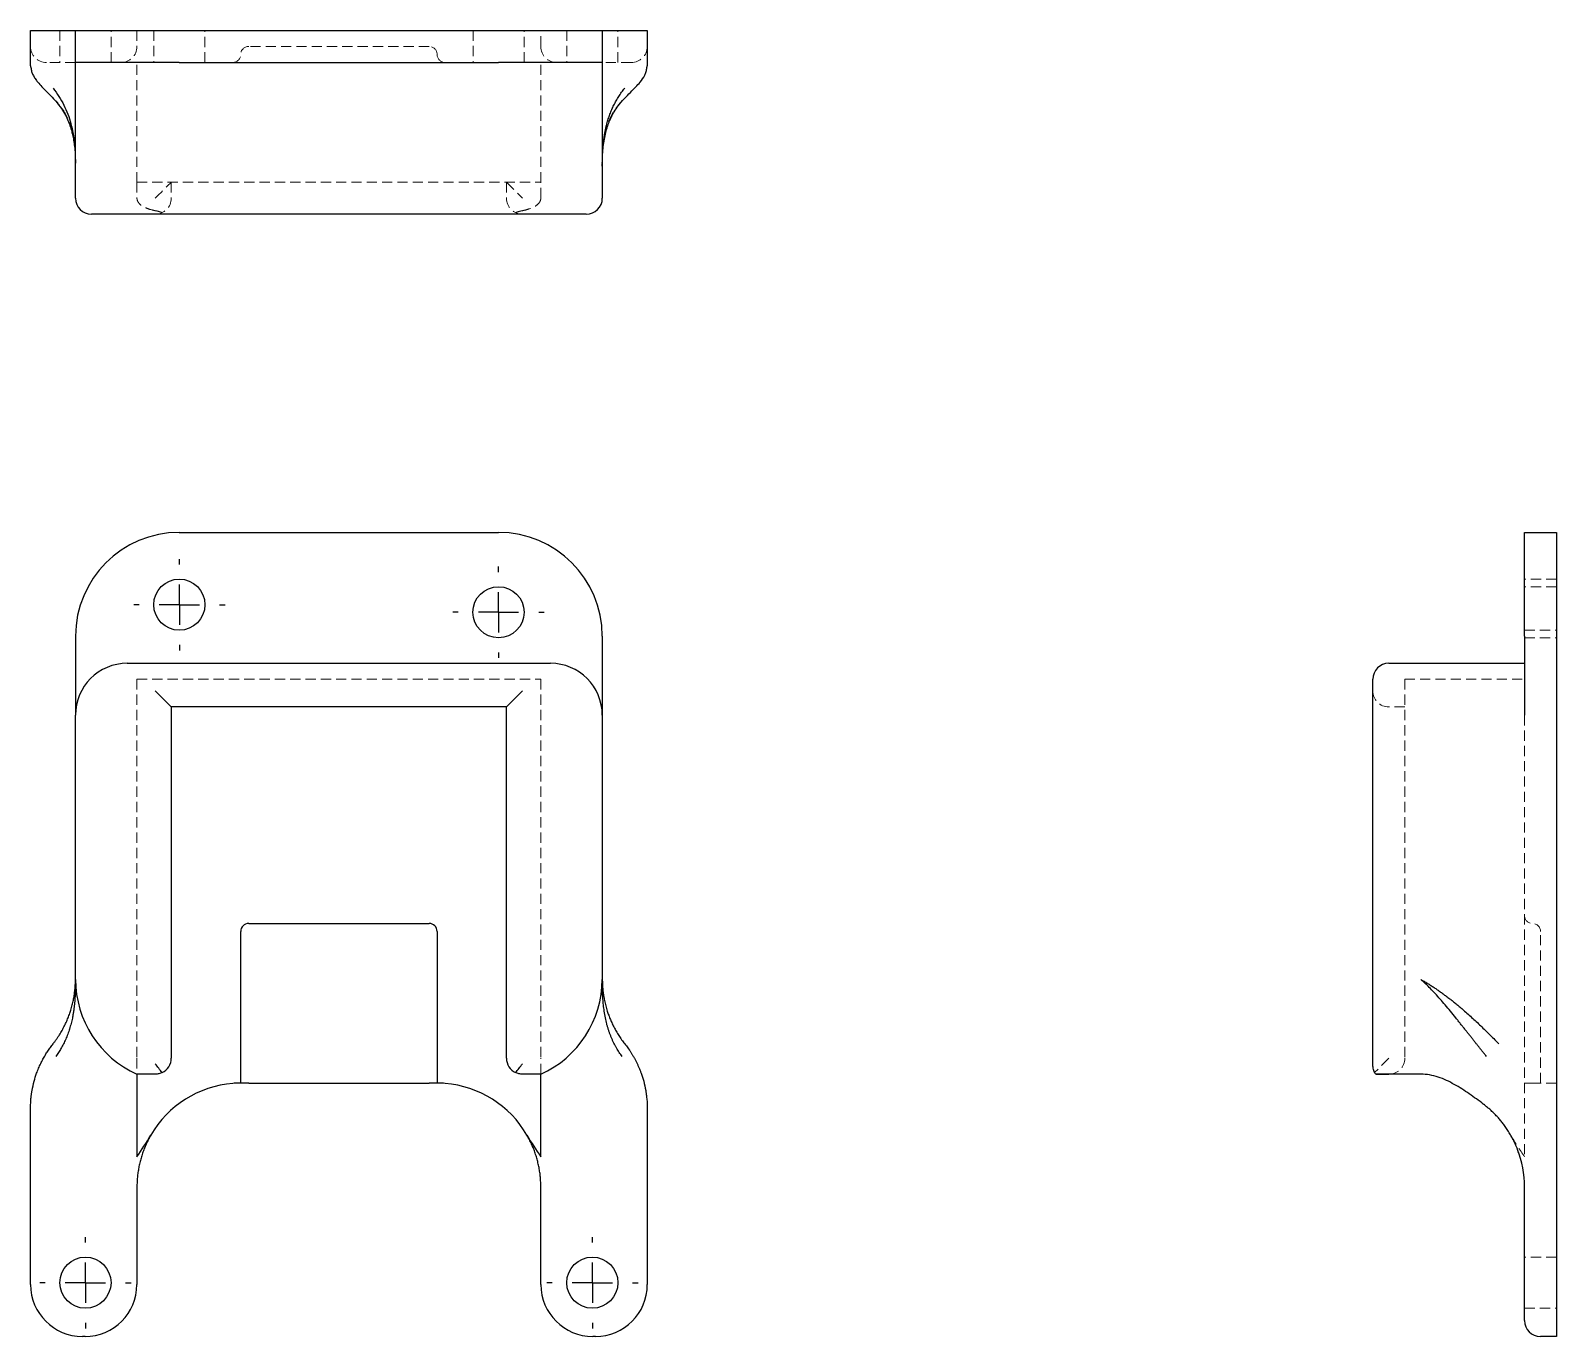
# Model space of a CAD drawing. Header units: millimetres. Extents: x 45 to 234, y 7 to 169.
import ezdxf

# ---------------------------------------------------------------- set-up
doc = ezdxf.new("R2010")
doc.units = ezdxf.units.MM
doc.linetypes.add('HIDDEN', pattern=[1.905, 1.27, -0.635])
doc.layers.add('10', color=7, linetype='Continuous')

# ---------------------------------------------------------------- blocks, each defined once
blk = doc.blocks.new('SW_CENTERMARKSYMBOL_0')
at = {"layer": '10', "color": 0}
for p, q in [((0, 5), (0, 5.68)), ((0, 0), (0, 2.5)), ((-5, 0), (-5.68, 0)), ((0, 0), (-2.5, 0)), ((0, 0), (0, -2.5)), ((0, 0), (2.5, 0)), ((5, 0), (5.68, 0)), ((0, -5), (0, -5.68))]:
    blk.add_line(p, q, dxfattribs=at)
blk = doc.blocks.new('SW_CENTERMARKSYMBOL_1')
at = {"layer": '10', "color": 0}
for p, q in [((0, 5), (0, 5.68)), ((0, 0), (0, 2.5)), ((-5, 0), (-5.68, 0)), ((0, 0), (-2.5, 0)), ((0, 0), (0, -2.5)), ((0, 0), (2.5, 0)), ((5, 0), (5.68, 0)), ((0, -5), (0, -5.68))]:
    blk.add_line(p, q, dxfattribs=at)
blk = doc.blocks.new('SW_CENTERMARKSYMBOL_2')
at = {"layer": '10', "color": 0}
for p, q in [((0, 5), (0, 5.68)), ((0, 0), (0, 2.5)), ((-5, 0), (-5.68, 0)), ((0, 0), (-2.5, 0)), ((0, 0), (0, -2.5)), ((0, 0), (2.5, 0)), ((5, 0), (5.68, 0)), ((0, -5), (0, -5.68))]:
    blk.add_line(p, q, dxfattribs=at)
blk = doc.blocks.new('SW_CENTERMARKSYMBOL_3')
at = {"layer": '10', "color": 0}
for p, q in [((0, 5), (0, 5.68)), ((0, 0), (0, 2.5)), ((-5, 0), (-5.68, 0)), ((0, 0), (-2.5, 0)), ((0, 0), (0, -2.5)), ((0, 0), (2.5, 0)), ((5, 0), (5.68, 0)), ((0, -5), (0, -5.68))]:
    blk.add_line(p, q, dxfattribs=at)

msp = doc.modelspace()

# ---------------------------------------------------------------- linework, layer by layer
at = {"color": 7, "linetype": 'Continuous', "lineweight": 25}
for p, q in [((44.65, 165.04), (44.65, 169.42)), ((44.65, 169.42), (47.45, 169.42)), ((47.45, 169.42), (50.24, 169.42)), ((50.24, 165.45), (50.24, 169.42)), ((50.24, 169.42), (63.15, 169.42)), ((63.15, 169.42), (102.85, 169.42)), ((102.85, 169.42), (115.76, 169.42)), ((115.76, 169.42), (115.76, 165.45)), ((115.76, 169.42), (118.55, 169.42)), ((118.55, 169.42), (121.35, 169.42)), ((121.35, 169.42), (121.35, 165.04)), ((63.15, 165.45), (50.24, 165.45)), ((50.24, 148.57), (50.24, 165.45)), ((63.15, 165.45), (102.85, 165.45)), ((115.76, 165.45), (102.85, 165.45)), ((115.76, 165.45), (115.76, 148.57)), ((50.24, 152.84), (50.23, 152.97)), ((50.24, 153.04), (50.24, 152.9)), ((56.69, 146.58), (52.23, 146.58)), ((109.31, 146.58), (56.69, 146.58)), ((113.77, 146.58), (109.31, 146.58)), ((63.15, 107), (102.85, 107)), ((230.45, 107), (234.42, 107)), ((230.45, 94.1), (230.45, 107)), ((234.42, 107), (234.42, 94.1)), ((50.24, 94.1), (50.24, 84.27)), ((115.76, 94.1), (115.76, 84.27)), ((230.45, 94.1), (230.45, 84.27)), ((234.42, 94.1), (234.42, 51.41)), ((56.69, 90.72), (109.31, 90.72)), ((213.57, 90.72), (230.45, 90.72)), ((211.58, 84.27), (211.58, 88.73)), ((62.15, 85.29), (60.17, 87.28)), ((103.85, 85.29), (105.83, 87.28)), ((50.24, 51.41), (50.24, 84.27)), ((62.15, 85.29), (62.15, 41.61)), ((103.85, 85.29), (62.15, 85.29)), ((103.85, 41.61), (103.85, 85.29)), ((115.76, 84.27), (115.76, 51.41)), ((211.58, 51.41), (211.58, 84.27)), ((70.79, 38.51), (70.79, 57.37)), ((71.78, 58.36), (94.22, 58.36)), ((95.22, 57.37), (95.22, 38.51)), ((211.58, 40.9), (211.58, 51.41)), ((234.42, 51.41), (234.42, 43.39)), ((234.42, 43.39), (234.42, 35.37)), ((71.78, 38.51), (70.79, 38.51)), ((71.78, 38.51), (94.22, 38.51)), ((95.21, 38.51), (94.22, 38.51)), ((212.01, 39.63), (213.57, 39.63)), ((217.54, 39.63), (213.57, 39.63)), ((57.89, 35.88), (57.89, 32.04)), ((108.11, 32.04), (108.11, 35.88)), ((234.42, 35.37), (234.42, 13.45)), ((44.65, 25.6), (44.65, 30.97)), ((121.35, 30.97), (121.35, 25.6)), ((229.7, 29.85), (229.51, 30.4)), ((44.65, 13.45), (44.65, 25.6)), ((57.89, 25.6), (57.89, 13.45)), ((108.11, 13.45), (108.11, 25.6)), ((121.35, 25.6), (121.35, 13.45)), ((230.45, 13.45), (230.45, 25.6)), ((230.45, 8.99), (230.45, 13.45)), ((234.42, 13.45), (234.42, 7)), ((51.43, 7), (51.1, 7)), ((114.9, 7), (114.57, 7)), ((234.42, 7), (232.43, 7))]:
    msp.add_line(p, q, dxfattribs=at)
at = {"color": 7, "linetype": 'HIDDEN', "lineweight": 18}
for p, q in [((48.31, 169.42), (48.31, 165.45)), ((54.66, 165.45), (54.66, 169.42)), ((57.89, 169.42), (57.89, 167.43)), ((59.98, 169.42), (59.98, 165.45)), ((66.33, 165.45), (66.33, 169.42)), ((99.68, 169.42), (99.68, 165.45)), ((106.03, 165.45), (106.03, 169.42)), ((108.11, 167.43), (108.11, 169.42)), ((111.34, 169.42), (111.34, 165.45)), ((117.69, 165.45), (117.69, 169.42)), ((94.22, 167.43), (71.78, 167.43)), ((50.24, 165.45), (46.64, 165.45)), ((57.89, 150.55), (57.89, 165.45)), ((108.11, 150.55), (108.11, 165.45)), ((119.36, 165.45), (115.76, 165.45)), ((57.89, 150.55), (108.11, 150.55)), ((57.89, 150.55), (57.89, 148.57)), ((62.15, 150.55), (62.15, 148.57)), ((103.85, 150.55), (103.85, 148.57)), ((108.11, 148.57), (108.11, 150.55)), ((234.42, 101.19), (230.45, 101.19)), ((234.42, 100.25), (230.45, 100.25)), ((230.45, 94.83), (234.42, 94.83)), ((230.45, 93.9), (234.42, 93.9)), ((57.89, 88.73), (108.11, 88.73)), ((57.89, 88.73), (57.89, 41.61)), ((108.11, 88.73), (108.11, 41.61)), ((215.55, 88.73), (230.45, 88.73)), ((215.55, 88.73), (215.55, 41.61)), ((215.55, 85.29), (213.57, 85.29)), ((230.45, 84.27), (230.45, 29.33)), ((232.43, 38.51), (232.43, 57.37)), ((57.89, 41.61), (57.89, 39.63)), ((108.11, 39.63), (108.11, 41.61)), ((213.57, 41.61), (211.78, 39.82)), ((215.55, 41.61), (215.55, 41.61)), ((215.55, 41.61), (215.55, 41.61)), ((231.55, 38.51), (231.44, 38.51)), ((234.42, 38.51), (231.55, 38.51)), ((228.83, 31.83), (228.78, 31.93)), ((234.42, 16.87), (230.45, 16.87)), ((230.45, 10.51), (234.42, 10.51))]:
    msp.add_line(p, q, dxfattribs=at)
at = {"color": 7, "linetype": 'HIDDEN', "lineweight": 18, "flags": 128}
for points in [[(60.17, 148.57), (60.56, 148.96), (60.93, 149.33), (61.27, 149.67), (61.57, 149.97), (61.82, 150.22), (62, 150.4), (62.12, 150.52), (62.15, 150.55)], [(103.85, 150.55), (103.88, 150.52), (103.97, 150.44), (104.11, 150.29), (104.31, 150.09), (104.56, 149.85), (104.84, 149.56), (105.15, 149.25), (105.49, 148.91), (105.83, 148.57)]]:
    msp.add_lwpolyline(points, dxfattribs=at)
at = {"color": 7, "linetype": 'Continuous', "lineweight": 25}
for centre in [(63.16, 98.01), (102.85, 97.07), (51.48, 13.69), (114.52, 13.69)]:
    msp.add_circle(centre, 3.18, dxfattribs=at)
at = {"color": 7, "linetype": 'HIDDEN', "lineweight": 18}
for centre, radius, start, end in [((46.64, 167.43), 1.99, 180, 270), ((55.9, 167.43), 1.99, 270, 0), ((71.78, 166.44), 0.993, 90, 180), ((94.22, 166.44), 0.993, 0, 90), ((110.1, 167.43), 1.99, 180, 270), ((119.36, 167.43), 1.99, 270, 0), ((69.8, 166.44), 0.993, 270, 0), ((96.21, 166.44), 0.993, 180, 270), ((60.17, 148.57), 1.99, 270, 0), ((105.83, 148.57), 1.99, 180, 270), ((213.57, 87.28), 1.99, 180, 270), ((231.44, 59.35), 0.993, 180, 270), ((231.44, 57.37), 0.993, 0, 90), ((213.57, 41.61), 1.99, 270, 360), ((213.57, 41.61), 1.99, 270, 0)]:
    msp.add_arc(centre, radius, start, end, dxfattribs=at)
at = {"color": 7, "linetype": 'Continuous', "lineweight": 25}
for centre, radius, start, end in [((52.23, 148.57), 1.99, 180, 270), ((113.77, 148.57), 1.99, 270, 0), ((63.15, 94.1), 12.9, 90, 180), ((102.85, 94.1), 12.9, 0, 90), ((56.69, 84.27), 6.45, 90, 180), ((109.31, 84.27), 6.45, 0, 90), ((213.57, 88.73), 1.99, 90, 180), ((71.78, 57.37), 0.993, 90, 180), ((94.22, 57.37), 0.993, 0, 90), ((63.15, 51.41), 12.9, 180, 245.9401), ((102.85, 51.41), 12.9, 294.06, 0), ((60.17, 41.61), 1.99, 295.6735, 0), ((105.83, 41.61), 1.99, 180, 244.3267), ((70.79, 25.6), 12.9, 94.4117, 150.0736), ((95.21, 25.6), 12.9, 29.9264, 85.5611), ((217.54, 25.6), 12.9, 0, 21.12), ((51.1, 13.45), 6.45, 180, 270), ((51.43, 13.45), 6.45, 270, 0), ((114.57, 13.45), 6.45, 180, 270), ((114.9, 13.45), 6.45, 270, 0), ((232.43, 8.99), 1.99, 180, 270)]:
    msp.add_arc(centre, radius, start, end, dxfattribs=at)
for points, knots in [([(44.65, 165.04), (44.65, 164.97), (44.66, 164.89), (44.7, 164.81), (44.71, 164.8)], [0, 0, 0, 0, 0.83596, 1, 1, 1, 1]), ([(44.7, 164.8), (44.73, 164.64), (44.78, 164.3), (44.96, 163.86), (45.22, 163.42), (45.58, 162.94), (46.08, 162.4), (46.74, 161.74), (47.26, 161.2), (47.53, 160.91)], [0, 0, 0, 0, 0.094413, 0.198574, 0.311681, 0.433083, 0.607359, 0.795883, 1, 1, 1, 1]), ([(118.47, 160.91), (118.74, 161.19), (119.25, 161.73), (119.91, 162.39), (120.53, 163.06), (120.96, 163.67), (121.22, 164.3), (121.27, 164.64), (121.3, 164.8)], [0, 0, 0, 0, 0.201492, 0.388817, 0.5626993, 0.7979389, 0.9034978, 1, 1, 1, 1]), ([(121.29, 164.8), (121.3, 164.81), (121.34, 164.89), (121.35, 164.97), (121.35, 165.04)], [0, 0, 0, 0, 0.15808, 1, 1, 1, 1]), ([(47.45, 162.24), (47.7, 161.9), (48.22, 161.23), (48.82, 160.14), (49.31, 159.02), (49.74, 157.68), (50.04, 156.12), (50.21, 154.53), (50.22, 153.47), (50.23, 153.04)], [0, 0, 0, 0, 0.1317047, 0.2624114, 0.392388, 0.5219069, 0.704468, 0.8791147, 1, 1, 1, 1]), ([(115.76, 152.54), (115.76, 152.68), (115.76, 152.96), (115.77, 153.37), (115.78, 153.78), (115.8, 154.19), (115.82, 154.6), (115.85, 155), (115.89, 155.41), (115.94, 155.82), (116, 156.22), (116.06, 156.63), (116.14, 157.03), (116.23, 157.43), (116.35, 157.9), (116.5, 158.43), (116.7, 159.01), (116.93, 159.58), (117.19, 160.14), (117.48, 160.68), (117.8, 161.22), (118.16, 161.74), (118.42, 162.08), (118.55, 162.24)], [0, 0, 0, 0, 0.036419, 0.073154, 0.110217, 0.14762, 0.185376, 0.223497, 0.261993, 0.300876, 0.340156, 0.379844, 0.41995, 0.460484, 0.501454, 0.563265, 0.625156, 0.68716, 0.749308, 0.811635, 0.874171, 0.936949, 1, 1, 1, 1]), ([(47.53, 160.91), (47.81, 160.59), (48.33, 160), (48.87, 159.14), (49.23, 158.42), (49.47, 157.85), (49.62, 157.4), (49.75, 156.96), (49.89, 156.43), (50.02, 155.75), (50.13, 154.95), (50.21, 154.09), (50.23, 153.39), (50.24, 153.04)], [0, 0, 0, 0, 0.148129, 0.271851, 0.371844, 0.448376, 0.50179, 0.551527, 0.621138, 0.70169, 0.793604, 0.897515, 1, 1, 1, 1]), ([(115.76, 152.9), (115.77, 153.2), (115.78, 153.83), (115.85, 154.74), (115.97, 155.67), (116.13, 156.51), (116.31, 157.18), (116.47, 157.67), (116.6, 158.02), (116.75, 158.35), (116.95, 158.79), (117.27, 159.37), (117.76, 160.11), (118.22, 160.63), (118.47, 160.91)], [0, 0, 0, 0, 0.087934, 0.1904, 0.294056, 0.394995, 0.489075, 0.543956, 0.588164, 0.626116, 0.683578, 0.764866, 0.870168, 1, 1, 1, 1]), ([(47.45, 43.39), (47.52, 43.48), (47.66, 43.66), (47.86, 43.94), (48.06, 44.22), (48.24, 44.5), (48.41, 44.79), (48.58, 45.07), (48.73, 45.35), (48.88, 45.64), (49.02, 45.92), (49.15, 46.2), (49.27, 46.49), (49.38, 46.77), (49.48, 47.05), (49.58, 47.33), (49.71, 47.72), (49.85, 48.23), (49.99, 48.84), (50.09, 49.41), (50.16, 49.96), (50.21, 50.48), (50.24, 50.96), (50.24, 51.26), (50.24, 51.41)], [0, 0, 0, 0, 0.0336603, 0.0672395, 0.1007421, 0.1341729, 0.1675369, 0.2008387, 0.2340833, 0.2672756, 0.3004205, 0.3335228, 0.3665876, 0.3996197, 0.4326243, 0.4656063, 0.4985706, 0.5742978, 0.6485488, 0.7213867, 0.7928781, 0.8630938, 0.9321083, 1, 1, 1, 1]), ([(50.24, 51.41), (50.24, 51.31), (50.24, 51.09), (50.24, 50.76), (50.23, 50.42), (50.22, 50.06), (50.21, 49.69), (50.19, 49.3), (50.16, 48.9), (50.13, 48.48), (50.08, 48.04), (50.02, 47.58), (49.95, 47.1), (49.85, 46.54), (49.7, 45.92), (49.51, 45.24), (49.29, 44.6), (49.04, 43.97), (48.75, 43.38), (48.45, 42.83), (48.13, 42.31), (47.89, 41.98), (47.78, 41.82)], [0, 0, 0, 0, 0.036331, 0.073257, 0.110844, 0.149175, 0.18836, 0.22853, 0.269839, 0.312469, 0.356638, 0.402599, 0.450613, 0.500962, 0.570363, 0.638144, 0.704168, 0.768282, 0.830251, 0.889736, 0.946416, 1, 1, 1, 1]), ([(118.22, 41.82), (118.16, 41.91), (118.04, 42.07), (117.86, 42.34), (117.69, 42.61), (117.52, 42.89), (117.35, 43.19), (117.2, 43.49), (117.04, 43.81), (116.9, 44.13), (116.76, 44.46), (116.64, 44.81), (116.52, 45.15), (116.41, 45.51), (116.31, 45.87), (116.22, 46.24), (116.11, 46.77), (115.99, 47.44), (115.9, 48.22), (115.83, 48.95), (115.79, 49.63), (115.77, 50.26), (115.76, 50.86), (115.76, 51.23), (115.76, 51.41)], [0, 0, 0, 0, 0.028172, 0.057263, 0.08723, 0.118031, 0.14962, 0.181947, 0.214963, 0.248614, 0.28285, 0.317638, 0.352954, 0.388776, 0.425082, 0.461849, 0.499062, 0.583912, 0.662493, 0.73613, 0.805954, 0.872815, 0.93735, 1, 1, 1, 1]), ([(115.76, 51.41), (115.76, 51.33), (115.76, 51.17), (115.77, 50.92), (115.78, 50.67), (115.8, 50.4), (115.82, 50.12), (115.85, 49.84), (115.89, 49.54), (115.94, 49.24), (116, 48.93), (116.06, 48.61), (116.14, 48.28), (116.23, 47.94), (116.35, 47.55), (116.5, 47.08), (116.7, 46.56), (116.93, 46.03), (117.19, 45.49), (117.48, 44.96), (117.8, 44.43), (118.16, 43.91), (118.42, 43.56), (118.55, 43.39)], [0, 0, 0, 0, 0.036419, 0.073154, 0.110217, 0.14762, 0.185376, 0.223497, 0.261993, 0.300876, 0.340156, 0.379844, 0.41995, 0.460484, 0.501454, 0.563265, 0.625156, 0.68716, 0.749308, 0.811635, 0.874171, 0.936949, 1, 1, 1, 1]), ([(225.71, 41.82), (225.65, 41.91), (225.51, 42.07), (225.3, 42.34), (225.08, 42.61), (224.86, 42.89), (224.62, 43.19), (224.38, 43.49), (224.13, 43.81), (223.88, 44.13), (223.61, 44.46), (223.34, 44.81), (223.07, 45.15), (222.79, 45.51), (222.5, 45.87), (222.2, 46.24), (221.78, 46.77), (221.24, 47.44), (220.58, 48.22), (219.96, 48.95), (219.35, 49.63), (218.75, 50.26), (218.15, 50.86), (217.74, 51.23), (217.54, 51.41)], [0, 0, 0, 0, 0.028172, 0.057263, 0.08723, 0.118031, 0.14962, 0.181947, 0.214963, 0.248614, 0.28285, 0.317638, 0.352954, 0.388776, 0.425082, 0.461849, 0.499062, 0.583912, 0.662493, 0.73613, 0.805954, 0.872815, 0.93735, 1, 1, 1, 1]), ([(217.54, 51.41), (217.68, 51.33), (217.96, 51.17), (218.37, 50.92), (218.78, 50.67), (219.19, 50.4), (219.6, 50.12), (220, 49.84), (220.41, 49.54), (220.82, 49.24), (221.22, 48.93), (221.63, 48.61), (222.03, 48.28), (222.43, 47.94), (222.9, 47.55), (223.43, 47.08), (224.01, 46.56), (224.58, 46.03), (225.14, 45.49), (225.68, 44.96), (226.22, 44.43), (226.74, 43.91), (227.08, 43.56), (227.24, 43.39)], [0, 0, 0, 0, 0.036419, 0.073154, 0.110217, 0.14762, 0.185376, 0.223497, 0.261993, 0.300876, 0.340156, 0.379844, 0.41995, 0.460484, 0.501454, 0.563265, 0.625156, 0.68716, 0.749308, 0.811635, 0.874171, 0.936949, 1, 1, 1, 1]), ([(44.65, 35.37), (44.65, 35.48), (44.65, 35.7), (44.67, 36.02), (44.69, 36.32), (44.71, 36.59), (44.73, 36.84), (44.76, 37.06), (44.79, 37.26), (44.82, 37.44), (44.9, 37.94), (45.08, 38.71), (45.36, 39.62), (45.64, 40.35), (45.91, 40.93), (46.19, 41.49), (46.49, 42.01), (46.8, 42.5), (47.12, 42.96), (47.34, 43.25), (47.45, 43.39)], [0, 0, 0, 0, 0.038183, 0.073807, 0.106873, 0.137381, 0.165331, 0.190723, 0.213556, 0.233832, 0.25155, 0.383895, 0.500954, 0.576683, 0.650819, 0.723426, 0.794572, 0.864331, 0.93278, 1, 1, 1, 1]), ([(118.55, 43.39), (118.62, 43.31), (118.75, 43.14), (118.94, 42.89), (119.12, 42.62), (119.31, 42.34), (119.49, 42.05), (119.66, 41.75), (119.83, 41.44), (120, 41.12), (120.16, 40.79), (120.31, 40.44), (120.46, 40.09), (120.67, 39.53), (120.93, 38.71), (121.11, 37.86), (121.22, 37.18), (121.28, 36.69), (121.34, 36.07), (121.34, 35.62), (121.35, 35.37)], [0, 0, 0, 0, 0.039048, 0.078517, 0.118425, 0.158788, 0.199621, 0.240941, 0.282761, 0.325096, 0.367959, 0.411364, 0.455323, 0.499848, 0.616873, 0.749105, 0.791834, 0.847894, 0.917282, 1, 1, 1, 1]), ([(61.03, 39.82), (60.88, 40), (60.74, 40.17), (60.45, 40.53), (60.31, 40.72), (60.17, 40.9)], [0, 0, 0, 0, 0.5, 0.5, 1, 1, 1, 1]), ([(104.97, 39.82), (105.12, 40), (105.26, 40.17), (105.55, 40.53), (105.69, 40.72), (105.83, 40.9)], [0, 0, 0, 0, 0.5, 0.5, 1, 1, 1, 1]), ([(211.78, 39.82), (211.71, 40), (211.66, 40.17), (211.6, 40.53), (211.58, 40.72), (211.58, 40.9)], [0, 0, 0, 0, 0.5, 0.5, 1, 1, 1, 1]), ([(60.17, 39.63), (59.93, 39.63), (59.69, 39.63), (59.22, 39.63), (58.99, 39.63), (58.55, 39.63), (58.34, 39.63), (58.09, 39.63), (58.02, 39.63), (57.92, 39.63), (57.89, 39.63), (57.89, 39.63)], [0, 0, 0, 0, 0.25, 0.25, 0.5, 0.5, 0.75, 0.75, 0.875, 0.875, 1, 1, 1, 1]), ([(57.89, 39.63), (57.89, 39.63), (57.89, 39.49), (57.89, 39.14), (57.89, 39), (57.89, 38.69), (57.89, 38.52), (57.89, 37.99), (57.89, 37.59), (57.89, 36.76), (57.89, 36.32), (57.89, 35.87)], [0, 0, 0, 0, 0.25, 0.25, 0.375, 0.375, 0.5, 0.5, 0.75, 0.75, 1, 1, 1, 1]), ([(61.03, 39.82), (60.89, 39.76), (60.76, 39.71), (60.47, 39.64), (60.32, 39.63), (60.17, 39.63)], [0, 0, 0, 0, 0.5, 0.5, 1, 1, 1, 1]), ([(70.79, 38.51), (70.79, 38.51), (70.76, 38.51), (70.66, 38.51), (70.59, 38.5), (70.32, 38.5), (70.06, 38.49), (69.8, 38.47)], [0, 0, 0, 0, 0.25, 0.25, 0.5, 0.5, 1, 1, 1, 1]), ([(96.21, 38.47), (96.08, 38.48), (95.95, 38.49), (95.71, 38.5), (95.6, 38.5), (95.32, 38.51), (95.22, 38.51), (95.22, 38.51)], [0, 0, 0, 0, 0.25, 0.25, 0.5, 0.5, 1, 1, 1, 1]), ([(105.83, 39.63), (105.68, 39.63), (105.53, 39.64), (105.25, 39.71), (105.11, 39.76), (104.97, 39.82)], [0, 0, 0, 0, 0.5, 0.5, 1, 1, 1, 1]), ([(108.11, 39.63), (108.11, 39.63), (108.08, 39.63), (107.98, 39.63), (107.91, 39.63), (107.66, 39.63), (107.45, 39.63), (107.02, 39.63), (106.78, 39.63), (106.31, 39.63), (106.07, 39.63), (105.83, 39.63)], [0, 0, 0, 0, 0.125, 0.125, 0.25, 0.25, 0.5, 0.5, 0.75, 0.75, 1, 1, 1, 1]), ([(108.11, 35.87), (108.11, 36.32), (108.11, 36.76), (108.11, 37.59), (108.11, 37.99), (108.11, 38.71), (108.11, 39.02), (108.11, 39.37), (108.11, 39.46), (108.11, 39.59), (108.11, 39.63), (108.11, 39.63)], [0, 0, 0, 0, 0.25, 0.25, 0.5, 0.5, 0.75, 0.75, 0.875, 0.875, 1, 1, 1, 1]), ([(212.01, 39.63), (211.99, 39.63), (211.95, 39.64), (211.87, 39.71), (211.82, 39.76), (211.78, 39.82)], [0, 0, 0, 0, 0.5, 0.5, 1, 1, 1, 1]), ([(213.57, 39.63), (213.44, 39.63), (213.32, 39.63), (213.1, 39.63), (212.99, 39.63), (212.72, 39.63), (212.58, 39.63), (212.35, 39.63), (212.27, 39.63), (212.12, 39.63), (212.06, 39.63), (212.01, 39.63)], [0, 0, 0, 0, 0.125, 0.125, 0.25, 0.25, 0.5, 0.5, 0.75, 0.75, 1, 1, 1, 1]), ([(225.35, 35.87), (224.76, 36.32), (224.17, 36.76), (222.97, 37.59), (222.35, 37.99), (221.06, 38.71), (220.4, 39.02), (219.36, 39.37), (219, 39.46), (218.28, 39.59), (217.91, 39.63), (217.54, 39.63)], [0, 0, 0, 0, 0.25, 0.25, 0.5, 0.5, 0.75, 0.75, 0.875, 0.875, 1, 1, 1, 1]), ([(229.58, 30.25), (229.54, 30.36), (229.45, 30.57), (229.31, 30.89), (229.17, 31.19), (229.02, 31.49), (228.87, 31.78), (228.71, 32.07), (228.55, 32.34), (228.38, 32.61), (228.21, 32.86), (228.03, 33.11), (227.81, 33.42), (227.54, 33.77), (227.2, 34.17), (226.85, 34.55), (226.49, 34.91), (226.12, 35.25), (225.74, 35.57), (225.48, 35.77), (225.35, 35.88)], [0, 0, 0, 0, 0.055061, 0.108869, 0.161428, 0.212737, 0.262799, 0.311616, 0.359187, 0.405517, 0.450607, 0.494458, 0.537074, 0.611049, 0.682376, 0.751073, 0.81716, 0.880659, 0.941596, 1, 1, 1, 1]), ([(59.61, 32.04), (59.55, 31.95), (59.45, 31.77), (59.31, 31.49), (59.17, 31.21), (59.04, 30.93), (58.91, 30.65), (58.79, 30.36), (58.68, 30.07), (58.58, 29.78), (58.48, 29.49), (58.39, 29.19), (58.31, 28.9), (58.24, 28.6), (58.17, 28.3), (58.11, 28), (58.06, 27.7), (58.01, 27.4), (57.97, 27.1), (57.94, 26.8), (57.92, 26.5), (57.9, 26.2), (57.89, 25.9), (57.89, 25.7), (57.89, 25.6)], [0, 0, 0, 0, 0.0505707, 0.1005046, 0.1498205, 0.1985381, 0.2466779, 0.294261, 0.3413093, 0.3878456, 0.4338931, 0.4794762, 0.5246196, 0.5693491, 0.6136911, 0.6576726, 0.7013214, 0.7446658, 0.7877348, 0.830558, 0.8731654, 0.9155875, 0.9578553, 1, 1, 1, 1]), ([(108.11, 25.6), (108.11, 25.7), (108.11, 25.9), (108.1, 26.2), (108.08, 26.5), (108.06, 26.8), (108.03, 27.1), (107.99, 27.4), (107.94, 27.7), (107.89, 28), (107.83, 28.3), (107.76, 28.6), (107.69, 28.9), (107.61, 29.19), (107.52, 29.49), (107.42, 29.78), (107.32, 30.07), (107.21, 30.36), (107.09, 30.65), (106.96, 30.93), (106.83, 31.21), (106.69, 31.49), (106.55, 31.77), (106.45, 31.95), (106.39, 32.04)], [0, 0, 0, 0, 0.0421447, 0.0844125, 0.1268346, 0.169442, 0.2122652, 0.2553342, 0.2986786, 0.3423274, 0.3863089, 0.4306509, 0.4753804, 0.5205238, 0.5661069, 0.6121544, 0.6586907, 0.705739, 0.7533221, 0.8014619, 0.8501795, 0.8994954, 0.9494293, 1, 1, 1, 1])]:
    msp.add_open_spline(points, degree=3, knots=knots, dxfattribs=at)
at = {"color": 7, "linetype": 'HIDDEN', "lineweight": 18}
for points, knots in [([(50.23, 152.97), (50.23, 153.37), (50.22, 154.29), (50.12, 155.59), (49.88, 156.95), (49.43, 158.25), (48.78, 159.52), (48.11, 160.32), (47.78, 160.71)], [0, 0, 0, 0, 0.131379, 0.307732, 0.481734, 0.65438, 0.826549, 1, 1, 1, 1]), ([(118.22, 160.71), (117.89, 160.32), (117.22, 159.52), (116.57, 158.25), (116.12, 156.95), (115.88, 155.59), (115.77, 154.25), (115.77, 153.28), (115.76, 152.84)], [0, 0, 0, 0, 0.170952, 0.340641, 0.5108, 0.682295, 0.856108, 1, 1, 1, 1]), ([(60.17, 147.01), (59.93, 147.06), (59.69, 147.12), (59.22, 147.26), (58.99, 147.35), (58.55, 147.58), (58.34, 147.72), (58.09, 147.99), (58.02, 148.1), (57.92, 148.32), (57.89, 148.44), (57.89, 148.57)], [0, 0, 0, 0, 0.25, 0.25, 0.5, 0.5, 0.75, 0.75, 0.875, 0.875, 1, 1, 1, 1]), ([(108.11, 148.57), (108.11, 148.44), (108.08, 148.32), (107.98, 148.1), (107.91, 147.99), (107.66, 147.72), (107.45, 147.58), (107.02, 147.35), (106.78, 147.27), (106.31, 147.12), (106.07, 147.06), (105.83, 147.01)], [0, 0, 0, 0, 0.125, 0.125, 0.25, 0.25, 0.5, 0.5, 0.75, 0.75, 1, 1, 1, 1]), ([(61.03, 146.78), (60.89, 146.82), (60.76, 146.87), (60.47, 146.95), (60.32, 146.99), (60.17, 147.01)], [0, 0, 0, 0, 0.5, 0.5, 1, 1, 1, 1]), ([(105.83, 147.01), (105.68, 146.99), (105.53, 146.95), (105.25, 146.87), (105.11, 146.82), (104.97, 146.78)], [0, 0, 0, 0, 0.5, 0.5, 1, 1, 1, 1]), ([(212.01, 39.63), (212.06, 39.63), (212.12, 39.63), (212.26, 39.63), (212.35, 39.63), (212.58, 39.63), (212.72, 39.63), (212.99, 39.63), (213.1, 39.63), (213.32, 39.63), (213.44, 39.63), (213.57, 39.63)], [0, 0, 0, 0, 0.25, 0.25, 0.5, 0.5, 0.75, 0.75, 0.875, 0.875, 1, 1, 1, 1]), ([(230.45, 38.47), (230.45, 38.48), (230.47, 38.49), (230.57, 38.5), (230.64, 38.5), (230.92, 38.51), (231.18, 38.51), (231.44, 38.51)], [0, 0, 0, 0, 0.25, 0.25, 0.5, 0.5, 1, 1, 1, 1])]:
    msp.add_open_spline(points, degree=3, knots=knots, dxfattribs=at)
at = {"color": 7, "linetype": 'Continuous', "lineweight": 25}
for points in [[(95.22, 38.51), (95.22, 38.51), (95.21, 38.51), (95.21, 38.51)], [(44.65, 30.97), (44.65, 32.4), (44.65, 33.87), (44.65, 35.37)], [(121.35, 35.37), (121.35, 33.87), (121.35, 32.4), (121.35, 30.97)], [(57.89, 29.33), (58.46, 30.23), (59.07, 31.11), (59.61, 32.04)], [(57.89, 32.04), (57.89, 31.11), (57.89, 30.23), (57.89, 29.33)], [(106.39, 32.04), (106.93, 31.11), (107.54, 30.23), (108.11, 29.33)], [(108.11, 29.33), (108.11, 30.23), (108.11, 31.11), (108.11, 32.04)]]:
    msp.add_open_spline(points, degree=3, dxfattribs=at)
at = {"color": 7, "linetype": 'HIDDEN', "lineweight": 18}
for points in [[(231.44, 38.51), (231.47, 38.51), (231.51, 38.51), (231.55, 38.51)], [(230.45, 29.33), (229.87, 30.23), (229.26, 31.11), (228.72, 32.04)]]:
    msp.add_open_spline(points, degree=3, dxfattribs=at)

# ---------------------------------------------------------------- block references
at = {"layer": '10'}
for name, p in [('SW_CENTERMARKSYMBOL_0', (63.16, 98.01)), ('SW_CENTERMARKSYMBOL_1', (102.85, 97.07)), ('SW_CENTERMARKSYMBOL_3', (51.48, 13.69)), ('SW_CENTERMARKSYMBOL_2', (114.52, 13.69))]:
    msp.add_blockref(name, p, dxfattribs=at)

doc.saveas('drawing.dxf')
